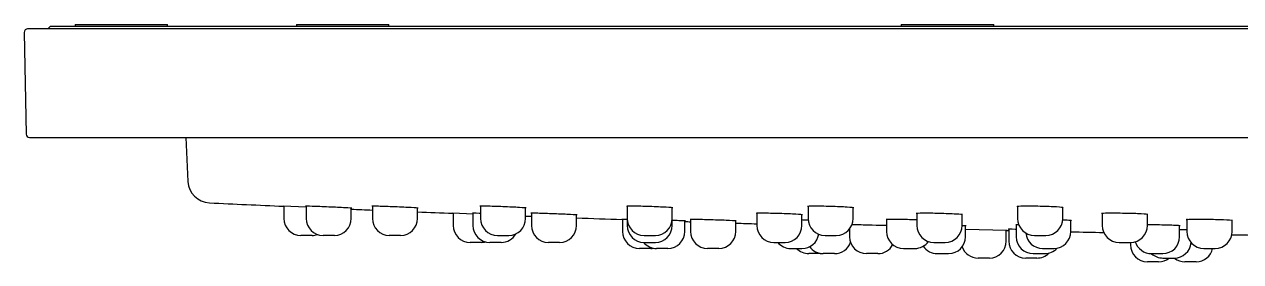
# Model space of a CAD drawing. Header units: millimetres. Extents: x -60 to 7633, y -2614 to 2146.
# Drawn here: x 5035.5 to 5143.3, y -834.2 to -813.2 of the extents above; entities that cross this region are included whole.
import ezdxf

# ---------------------------------------------------------------- set-up
doc = ezdxf.new("R2010")
doc.units = ezdxf.units.MM
doc.layers.get('0').update_dxf_attribs({"color": 250})

msp = doc.modelspace()

# ---------------------------------------------------------------- linework, layer by layer
at = {"linetype": 'Continuous'}
for p, q in [((5037.84, -813.44), (5037.64, -813.64)), ((5343.24, -813.44), (5037.84, -813.44)), ((5040.04, -813.24), (5048.24, -813.24)), ((5040.04, -813.24), (5040.04, -813.44)), ((5048.24, -813.44), (5048.24, -813.24)), ((5059.65, -813.24), (5067.85, -813.24)), ((5059.65, -813.24), (5059.65, -813.44)), ((5067.85, -813.44), (5067.85, -813.24)), ((5113.24, -813.24), (5121.44, -813.24)), ((5113.24, -813.24), (5113.24, -813.44)), ((5121.44, -813.44), (5121.44, -813.24)), ((5035.54, -813.95), (5035.7, -822.95)), ((5345.23, -813.64), (5035.84, -813.64)), ((5343.44, -813.64), (5037.64, -813.64)), ((5037.64, -813.64), (5037.64, -813.64)), ((5036, -823.24), (5345.08, -823.24)), ((5049.84, -823.24), (5050.04, -827.13)), ((5060.52, -829.41), (5058.49, -829.32)), ((5058.54, -829.3), (5058.54, -830.41)), ((5060.51, -829.3), (5060.51, -830.41)), ((5064.51, -830.41), (5064.51, -829.49)), ((5066.38, -829.3), (5066.38, -830.41)), ((5070.38, -830.41), (5070.38, -829.49)), ((5075.96, -829.3), (5075.96, -830.41)), ((5079.96, -830.41), (5079.96, -829.48)), ((5088.95, -829.3), (5088.95, -830.41)), ((5092.95, -830.41), (5092.95, -829.47)), ((5104.98, -829.3), (5104.98, -830.41)), ((5108.98, -830.41), (5108.98, -829.45)), ((5123.54, -829.3), (5123.54, -830.41)), ((5127.54, -830.41), (5127.54, -829.44)), ((5075.34, -830.02), (5073.49, -829.95)), ((5073.54, -829.91), (5073.54, -831.02)), ((5075.29, -829.91), (5075.29, -831.02)), ((5080.47, -829.91), (5080.47, -831.02)), ((5084.47, -831.02), (5084.47, -830.09)), ((5088.94, -830.51), (5088.49, -830.49)), ((5088.54, -830.45), (5088.54, -831.56)), ((5088.95, -829.91), (5088.95, -831.02)), ((5092.95, -831.02), (5092.95, -830.56)), ((5094.06, -831.56), (5094.06, -830.63)), ((5094.57, -830.45), (5094.57, -831.56)), ((5098.57, -831.56), (5098.57, -830.62)), ((5100.44, -829.91), (5100.44, -831.02)), ((5104.44, -831.02), (5104.44, -830.07)), ((5111.93, -830.45), (5111.93, -831.56)), ((5114.62, -829.91), (5114.62, -831.02)), ((5118.62, -831.02), (5118.62, -830.06)), ((5128.26, -831.56), (5128.26, -830.6)), ((5131.04, -829.91), (5131.04, -831.02)), ((5135.04, -831.02), (5135.04, -830.05)), ((5138.54, -830.45), (5138.54, -831.56)), ((5142.54, -831.56), (5142.54, -830.59)), ((5061.04, -831.91), (5060.04, -831.91)), ((5063.01, -831.91), (5062.01, -831.91)), ((5068.88, -831.91), (5067.88, -831.91)), ((5077.46, -831.91), (5078.46, -831.91)), ((5090.45, -831.91), (5091.45, -831.91)), ((5106.48, -831.91), (5107.48, -831.91)), ((5108.66, -831.33), (5108.66, -832.02)), ((5122.59, -831.46), (5118.91, -831.37)), ((5118.93, -832.02), (5118.93, -831.07)), ((5122.54, -832.41), (5122.54, -831.46)), ((5122.76, -831.3), (5122.76, -832.41)), ((5123.43, -830.91), (5123.43, -832.02)), ((5125.04, -831.91), (5126.04, -831.91)), ((5137.9, -832.02), (5137.9, -831.05)), ((5076.04, -832.52), (5075.04, -832.52)), ((5077.79, -832.52), (5076.79, -832.52)), ((5082.97, -832.52), (5081.97, -832.52)), ((5090.45, -832.52), (5091.45, -832.52)), ((5101.94, -832.52), (5102.94, -832.52)), ((5116.12, -832.52), (5117.12, -832.52)), ((5132.54, -832.52), (5133.54, -832.52)), ((5133.54, -832.52), (5133.54, -832.73)), ((5091.04, -833.06), (5090.04, -833.06)), ((5092.56, -833.06), (5091.56, -833.06)), ((5097.07, -833.06), (5096.07, -833.06)), ((5103.44, -833.06), (5104.44, -833.06)), ((5106.04, -833.52), (5105.04, -833.52)), ((5107.33, -833.52), (5106.33, -833.52)), ((5111.16, -833.52), (5110.16, -833.52)), ((5113.43, -833.06), (5114.43, -833.06)), ((5116.43, -833.52), (5117.43, -833.52)), ((5121.04, -833.91), (5120.04, -833.91)), ((5125.26, -833.91), (5124.26, -833.91)), ((5124.93, -833.52), (5125.93, -833.52)), ((5125.76, -833.06), (5126.76, -833.06)), ((5135.4, -833.52), (5136.4, -833.52)), ((5136.42, -833.91), (5137.42, -833.91)), ((5140.04, -833.06), (5141.04, -833.06)), ((5136.04, -834.23), (5135.04, -834.23)), ((5139.36, -834.23), (5138.36, -834.23))]:
    msp.add_line(p, q, dxfattribs=at)
for centre, radius, start, end in [((5035.84, -813.94), 0.3, 90, 181), ((5036, -822.94), 0.3, 181, 270), ((5052.04, -827.03), 2, 183, 267.3522), ((5190.54, 2167.77), 3000, 267.35218, 267.47774), ((5190.54, 2167.77), 3000, 267.59239, 267.62804), ((5060.04, -830.41), 1.5, 180, 270), ((5062.01, -830.41), 1.5, 180, 270), ((5063.01, -830.41), 1.5, 270, 0), ((5067.88, -830.41), 1.5, 180, 270), ((5068.88, -830.41), 1.5, 270, 0), ((5190.54, 2167.77), 3000, 267.7045, 267.76445), ((5077.46, -830.41), 1.5, 180, 270), ((5078.46, -830.41), 1.5, 270, 0), ((5190.54, 2167.77), 3000, 267.88754, 267.89745), ((5190.54, 2167.77), 3000, 267.97389, 268.05111), ((5090.45, -830.41), 1.5, 180, 270), ((5091.45, -830.41), 1.5, 270, 0), ((5190.54, 2167.77), 3000, 268.15704, 268.16681), ((5190.54, 2167.77), 3000, 268.24324, 268.27905), ((5106.48, -830.41), 1.5, 180, 270), ((5107.48, -830.41), 1.5, 270, 0), ((5125.04, -830.41), 1.5, 180, 270), ((5126.04, -830.41), 1.5, 270, 0), ((5061.04, -830.41), 1.5, 270, 288.9654), ((5075.04, -831.02), 1.5, 180, 270), ((5076.79, -831.02), 1.5, 180, 270), ((5077.79, -831.02), 1.5, 270, 330.107), ((5081.97, -831.02), 1.5, 180, 270), ((5082.97, -831.02), 1.5, 270, 0), ((5090.04, -831.56), 1.5, 180, 270), ((5090.45, -831.02), 1.5, 180, 270), ((5091.45, -831.02), 1.5, 270, 0), ((5092.56, -831.56), 1.5, 270, 0), ((5096.07, -831.56), 1.5, 180, 270), ((5097.07, -831.56), 1.5, 270, 0), ((5101.94, -831.02), 1.5, 180, 270), ((5102.94, -831.02), 1.5, 270, 0), ((5104.44, -831.56), 1.5, 270, 350.7815), ((5113.43, -831.56), 1.5, 180, 270), ((5116.12, -831.02), 1.5, 180, 270), ((5117.12, -831.02), 1.5, 270, 0), ((5190.54, 2167.77), 3000, 268.70165, 268.70542), ((5125.76, -831.56), 1.5, 185.133, 270), ((5126.76, -831.56), 1.5, 270, 0), ((5190.54, 2167.77), 3000, 268.81047, 268.86611), ((5132.54, -831.02), 1.5, 180, 270), ((5133.54, -831.02), 1.5, 270, 0), ((5140.04, -831.56), 1.5, 180, 270), ((5141.04, -831.56), 1.5, 270, 0), ((5190.54, 2167.77), 3000, 269.08271, 269.13643), ((5076.04, -831.02), 1.5, 270, 284.4205), ((5091.56, -831.56), 1.5, 219.8599, 270), ((5103.44, -831.56), 1.5, 219.8855, 270), ((5106.33, -832.02), 1.5, 215.7309, 270), ((5107.33, -832.02), 1.5, 270, 340.8965), ((5110.16, -832.02), 1.5, 180, 270), ((5111.16, -832.02), 1.5, 270, 332.0687), ((5114.43, -831.56), 1.5, 270, 323.8265), ((5116.43, -832.02), 1.5, 213.9346, 270), ((5117.43, -832.02), 1.5, 270, 0), ((5120.04, -832.41), 1.5, 199.8808, 270), ((5121.04, -832.41), 1.5, 270, 0), ((5124.26, -832.41), 1.5, 180, 270), ((5124.93, -832.02), 1.5, 180, 270), ((5135.04, -832.73), 1.5, 180, 270), ((5135.4, -832.02), 1.5, 196.9208, 270), ((5136.4, -832.02), 1.5, 270, 0), ((5137.42, -832.41), 1.5, 270, 354.7809), ((5091.04, -831.56), 1.5, 270, 279.9666), ((5105.04, -832.02), 1.5, 223.7382, 270), ((5106.04, -832.02), 1.5, 270, 275.573), ((5125.26, -832.41), 1.5, 270, 315.1255), ((5125.93, -832.02), 1.5, 270, 317.5625), ((5136.42, -832.41), 1.5, 227.8551, 270), ((5136.04, -832.73), 1.5, 270, 307.6725), ((5138.36, -832.73), 1.5, 232.3164, 270), ((5139.36, -832.73), 1.5, 270, 347.0364)]:
    msp.add_arc(centre, radius, start, end, dxfattribs=at)
for points, knots in [([(5064.56, -829.5), (5064.56, -829.5), (5064.56, -829.5), (5064.56, -829.49), (5064.34, -829.48), (5063.58, -829.44), (5063.05, -829.42), (5061.97, -829.37), (5061.44, -829.35), (5060.68, -829.32), (5060.46, -829.32), (5060.46, -829.32)], [0.1241688, 0.1241688, 0.1241688, 0.1241688, 0.125, 0.125, 0.25, 0.25, 0.375, 0.375, 0.5, 0.5, 0.624554, 0.624554, 0.624554, 0.624554]), ([(5070.43, -829.49), (5070.43, -829.49), (5070.43, -829.49), (5070.43, -829.49), (5070.2, -829.47), (5069.45, -829.43), (5068.91, -829.4), (5067.83, -829.36), (5067.3, -829.34), (5066.55, -829.32), (5066.33, -829.32), (5066.33, -829.33)], [0.1243474, 0.1243474, 0.1243474, 0.1243474, 0.125, 0.125, 0.25, 0.25, 0.375, 0.375, 0.5, 0.5, 0.6247331, 0.6247331, 0.6247331, 0.6247331]), ([(5080.01, -829.49), (5080.01, -829.49), (5080.01, -829.49), (5080, -829.48), (5079.78, -829.46), (5079.02, -829.41), (5078.49, -829.39), (5077.41, -829.35), (5076.88, -829.33), (5076.13, -829.32), (5075.91, -829.32), (5075.91, -829.33)], [0.1245361, 0.1245361, 0.1245361, 0.1245361, 0.125, 0.125, 0.25, 0.25, 0.375, 0.375, 0.5, 0.5, 0.624922, 0.624922, 0.624922, 0.624922]), ([(5093, -829.48), (5093, -829.48), (5093, -829.48), (5093, -829.46), (5092.78, -829.44), (5092.02, -829.4), (5091.49, -829.37), (5090.41, -829.34), (5089.88, -829.32), (5089.12, -829.32), (5088.9, -829.33), (5088.9, -829.34), (5088.9, -829.34), (5088.9, -829.34)], [0.1247324, 0.1247324, 0.1247324, 0.1247324, 0.125, 0.125, 0.25, 0.25, 0.375, 0.375, 0.5, 0.5, 0.625, 0.625, 0.6251186, 0.6251186, 0.6251186, 0.6251186]), ([(5109.03, -829.47), (5109.03, -829.47), (5109.03, -829.47), (5109.03, -829.45), (5108.81, -829.43), (5108.05, -829.38), (5107.52, -829.36), (5106.44, -829.33), (5105.91, -829.32), (5105.15, -829.32), (5104.93, -829.34), (5104.93, -829.35), (5104.93, -829.35), (5104.93, -829.35)], [0.1249342, 0.1249342, 0.1249342, 0.1249342, 0.125, 0.125, 0.25, 0.25, 0.375, 0.375, 0.5, 0.5, 0.625, 0.625, 0.6253206, 0.6253206, 0.6253206, 0.6253206]), ([(5127.59, -829.46), (5127.59, -829.44), (5127.37, -829.41), (5126.62, -829.37), (5126.09, -829.35), (5125, -829.32), (5124.47, -829.32), (5123.71, -829.33), (5123.49, -829.35), (5123.49, -829.37), (5123.49, -829.37), (5123.49, -829.37)], [0.1251391, 0.1251391, 0.1251391, 0.1251391, 0.25, 0.25, 0.375, 0.375, 0.5, 0.5, 0.625, 0.625, 0.6255257, 0.6255257, 0.6255257, 0.6255257]), ([(5075.95, -829.96), (5075.91, -829.96), (5075.88, -829.96), (5075.46, -829.95), (5075.24, -829.94), (5075.24, -829.95), (5075.24, -829.95), (5075.24, -829.95)], [0.4885897, 0.4885897, 0.4885897, 0.4885897, 0.5, 0.5, 0.625, 0.625, 0.6256897, 0.6256897, 0.6256897, 0.6256897]), ([(5084.52, -830.1), (5084.52, -830.09), (5084.3, -830.08), (5083.55, -830.04), (5083.02, -830.02), (5081.94, -829.98), (5081.41, -829.96), (5080.65, -829.94), (5080.43, -829.94), (5080.42, -829.95), (5080.42, -829.95), (5080.42, -829.95)], [0.1251836, 0.1251836, 0.1251836, 0.1251836, 0.25, 0.25, 0.375, 0.375, 0.5, 0.5, 0.625, 0.625, 0.625571, 0.625571, 0.625571, 0.625571]), ([(5094.11, -830.63), (5094.11, -830.63), (5093.89, -830.62), (5093.36, -830.6), (5093.17, -830.59), (5092.96, -830.58)], [0.1260599, 0.1260599, 0.1260599, 0.1260599, 0.25, 0.25, 0.3041453, 0.3041453, 0.3041453, 0.3041453]), ([(5098.62, -830.63), (5098.62, -830.62), (5098.4, -830.61), (5097.65, -830.57), (5097.12, -830.56), (5096.04, -830.52), (5095.51, -830.51), (5094.75, -830.49), (5094.52, -830.49), (5094.52, -830.5), (5094.52, -830.5), (5094.52, -830.5)], [0.1257433, 0.1257433, 0.1257433, 0.1257433, 0.25, 0.25, 0.375, 0.375, 0.5, 0.5, 0.625, 0.625, 0.6261312, 0.6261312, 0.6261312, 0.6261312]), ([(5104.49, -830.08), (5104.49, -830.08), (5104.49, -830.08), (5104.49, -830.07), (5104.27, -830.05), (5103.52, -830.01), (5102.99, -829.99), (5101.9, -829.96), (5101.37, -829.95), (5100.62, -829.94), (5100.39, -829.95), (5100.39, -829.96), (5100.39, -829.96), (5100.39, -829.96)], [0.124911, 0.124911, 0.124911, 0.124911, 0.125, 0.125, 0.25, 0.25, 0.375, 0.375, 0.5, 0.5, 0.625, 0.625, 0.6252977, 0.6252977, 0.6252977, 0.6252977]), ([(5105.01, -830.56), (5104.97, -830.56), (5104.92, -830.56), (5104.74, -830.55), (5104.59, -830.55), (5104.45, -830.54)], [0.3622439, 0.3622439, 0.3622439, 0.3622439, 0.375, 0.375, 0.40975487, 0.40975487, 0.40975487, 0.40975487]), ([(5114.63, -830.54), (5114.2, -830.52), (5113.73, -830.51), (5112.79, -830.49), (5112.35, -830.49), (5111.96, -830.5), (5111.89, -830.5), (5111.89, -830.51)], [0.3949903, 0.3949903, 0.3949903, 0.3949903, 0.5, 0.5, 0.625, 0.625, 0.7001367, 0.7001367, 0.7001367, 0.7001367]), ([(5118.67, -830.07), (5118.67, -830.07), (5118.67, -830.07), (5118.67, -830.06), (5118.45, -830.04), (5117.69, -830), (5117.16, -829.98), (5116.08, -829.95), (5115.55, -829.94), (5114.79, -829.95), (5114.57, -829.96), (5114.57, -829.97), (5114.57, -829.97), (5114.57, -829.97)], [0.1247708, 0.1247708, 0.1247708, 0.1247708, 0.125, 0.125, 0.25, 0.25, 0.375, 0.375, 0.5, 0.5, 0.625, 0.625, 0.625157, 0.625157, 0.625157, 0.625157]), ([(5128.31, -830.61), (5128.31, -830.6), (5128.28, -830.59), (5128.08, -830.57), (5127.84, -830.56), (5127.52, -830.55)], [0.1996929, 0.1996929, 0.1996929, 0.1996929, 0.25, 0.25, 0.344075, 0.344075, 0.344075, 0.344075]), ([(5135.09, -830.06), (5135.09, -830.06), (5135.09, -830.06), (5135.09, -830.05), (5134.87, -830.02), (5134.11, -829.98), (5133.58, -829.97), (5132.5, -829.95), (5131.97, -829.94), (5131.21, -829.95), (5130.99, -829.97), (5130.99, -829.98)], [0.1246375, 0.1246375, 0.1246375, 0.1246375, 0.125, 0.125, 0.25, 0.25, 0.375, 0.375, 0.5, 0.5, 0.625, 0.625, 0.625, 0.625]), ([(5142.59, -830.6), (5142.59, -830.59), (5142.55, -830.58), (5142.32, -830.56), (5141.94, -830.54), (5140.98, -830.51), (5140.4, -830.5), (5139.39, -830.49), (5138.95, -830.49), (5138.57, -830.51), (5138.49, -830.52), (5138.49, -830.53)], [0.1993431, 0.1993431, 0.1993431, 0.1993431, 0.25, 0.25, 0.375, 0.375, 0.5, 0.5, 0.625, 0.625, 0.699482, 0.699482, 0.699482, 0.699482]), ([(5111.93, -831.04), (5111.58, -831.03), (5111.12, -831.02), (5110.12, -830.99), (5109.59, -830.98), (5109.07, -830.97), (5108.95, -830.97), (5108.85, -830.97)], [0.2685518, 0.2685518, 0.2685518, 0.2685518, 0.375, 0.375, 0.5, 0.5, 0.5481851, 0.5481851, 0.5481851, 0.5481851]), ([(5118.98, -831.07), (5118.98, -831.07), (5118.98, -831.07), (5118.98, -831.07), (5118.85, -831.06), (5118.61, -831.05)], [0.12466492, 0.12466492, 0.12466492, 0.12466492, 0.125, 0.125, 0.22082848, 0.22082848, 0.22082848, 0.22082848]), ([(5123.42, -831.37), (5123.38, -831.37), (5123.35, -831.37), (5122.93, -831.36), (5122.71, -831.36), (5122.71, -831.37), (5122.71, -831.37), (5122.71, -831.37)], [0.4886812, 0.4886812, 0.4886812, 0.4886812, 0.5, 0.5, 0.625, 0.625, 0.6252869, 0.6252869, 0.6252869, 0.6252869]), ([(5123.65, -830.97), (5123.47, -830.97), (5123.38, -830.97), (5123.38, -830.98), (5123.38, -830.98), (5123.38, -830.98)], [0.54124334, 0.54124334, 0.54124334, 0.54124334, 0.625, 0.625, 0.62517609, 0.62517609, 0.62517609, 0.62517609]), ([(5137.95, -831.06), (5137.95, -831.06), (5137.95, -831.06), (5137.95, -831.05), (5137.73, -831.03), (5136.98, -831), (5136.45, -830.99), (5135.6, -830.97), (5135.3, -830.97), (5135.03, -830.97)], [0.1249171, 0.1249171, 0.1249171, 0.1249171, 0.125, 0.125, 0.25, 0.25, 0.375, 0.375, 0.4450156, 0.4450156, 0.4450156, 0.4450156]), ([(5138.56, -831.42), (5138.5, -831.42), (5138.43, -831.42), (5138.23, -831.41), (5138.08, -831.41), (5137.92, -831.4)], [0.22743537, 0.22743537, 0.22743537, 0.22743537, 0.25, 0.25, 0.29411849, 0.29411849, 0.29411849, 0.29411849])]:
    msp.add_open_spline(points, degree=3, knots=knots, dxfattribs=at)

doc.saveas('drawing.dxf')
